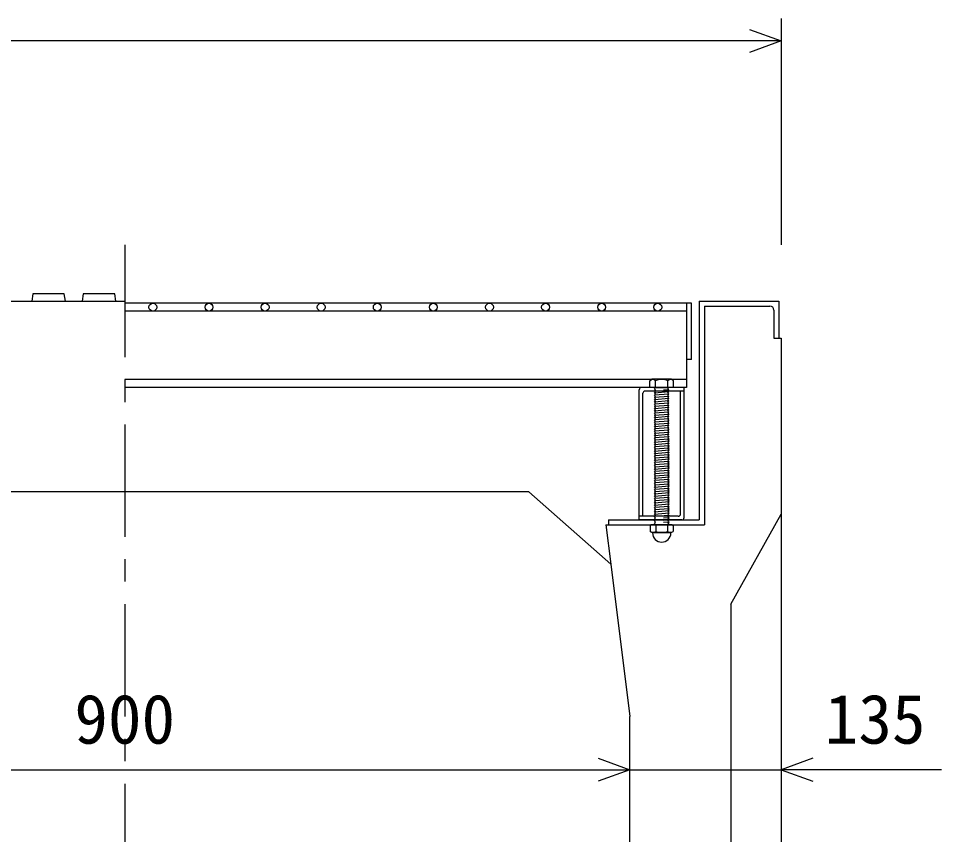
# Model space of a CAD drawing. Units: millimetres, scale not verified. Extents: x -16800 to 16800, y -5940 to 5940.
# Drawn here: x 3105 to 3928, y 2799 to 3526 of the extents above; entities that cross this region are included whole.
import ezdxf
from ezdxf.enums import TextEntityAlignment as Align

# ---------------------------------------------------------------- set-up
doc = ezdxf.new("R2010")
doc.units = ezdxf.units.MM
doc.header["$LTSCALE"] = 20
doc.linetypes.add('CHAIN1', pattern=[8, 5, -1, 1, -1])
doc.linetypes.add('DOTTED', pattern=[1.75, 0.25, -1.5])
for name, color, linetype, lineweight in [('0-0_DIM', 7, 'Continuous', 25), ('0-2_HATCH', 6, 'Continuous', 25), ('0-5_OUTLINE', 3, 'Continuous', 25)]:
    doc.layers.add(name, color=color, linetype=linetype, lineweight=lineweight)
doc.styles.add('ＭＳ ゴシック', font='')
doc.styles.get('ＭＳ ゴシック').set_extended_font_data('MS Gothic')

msp = doc.modelspace()

# ---------------------------------------------------------------- linework, layer by layer
at = {"layer": '0-0_DIM'}
for p, q in [((3785, 3526.41), (3785, 3324.66)), ((3785, 3506.41), (2615, 3506.41)), ((2750, 2857.11), (3650, 2857.11)), ((3650, 2857.11), (3785, 2857.11)), ((3927.92, 2857.11), (3785, 2857.11))]:
    msp.add_line(p, q, dxfattribs=at)
at = {"layer": '0-0_DIM', "linetype": 'CHAIN1'}
msp.add_line((3200, 3324.66), (3200, 2004.66), dxfattribs=at)
at = {"layer": '0-0_DIM'}
for points in [[(3756.85, 3516.67), (3785.04, 3506.41), (3756.85, 3496.14)], [(3621.81, 2867.37), (3650, 2857.11), (3621.81, 2846.85)], [(3813.19, 2867.37), (3785, 2857.11), (3813.19, 2846.85)]]:
    msp.add_lwpolyline(points, dxfattribs=at)
at = {"layer": '0-2_HATCH'}
for p, q in [((3712, 3274.66), (3712, 3079.69)), ((3705, 3272.69), (3200, 3272.69)), ((3700.5, 3272.69), (3700.5, 3197.69)), ((3705, 3222.69), (3705, 3272.69)), ((3716.5, 3270.16), (3716.5, 3075.19)), ((3716.5, 3270.16), (3775, 3270.16)), ((3700.5, 3265.69), (3200, 3265.69)), ((3705, 3222.69), (3700.5, 3222.69)), ((3669.32, 3204.69), (3200, 3204.69)), ((3670, 3205.19), (3668, 3203.69)), ((3668, 3197.69), (3668, 3203.69)), ((3668.33, 3203.96), (3670, 3205.19)), ((3687, 3205.19), (3670, 3205.19)), ((3673, 3197.69), (3673, 3203.69)), ((3684, 3197.69), (3684, 3203.69)), ((3688.68, 3203.96), (3687, 3205.19)), ((3700.5, 3204.69), (3687.68, 3204.69)), ((3689, 3197.69), (3689, 3203.69)), ((3700.5, 3197.69), (3200, 3197.69)), ((3658.5, 3079.69), (3658.5, 3195.69)), ((3698.5, 3197.69), (3660.5, 3197.69)), ((3661.7, 3082.89), (3661.7, 3192.49)), ((3698.5, 3194.49), (3663.7, 3194.49)), ((3689, 3197.69), (3668, 3197.69)), ((3672, 3197.69), (3685, 3197.69)), ((3672, 3196.69), (3673, 3197.69)), ((3673, 3195.69), (3672, 3196.69)), ((3672, 3194.69), (3673, 3195.69)), ((3673, 3193.69), (3672, 3194.69)), ((3672, 3192.69), (3673, 3193.69)), ((3685, 3193.69), (3672, 3192.69)), ((3673, 3191.69), (3672, 3192.69)), ((3684, 3196.69), (3685, 3197.69)), ((3685, 3195.69), (3684, 3196.69)), ((3684, 3192.69), (3685, 3193.69)), ((3685, 3191.69), (3684, 3192.69)), ((3695.3, 3084.89), (3695.3, 3194.49)), ((3698.5, 3081.69), (3698.5, 3197.69)), ((3672, 3190.69), (3673, 3191.69)), ((3685, 3191.69), (3672, 3190.69)), ((3673, 3189.69), (3672, 3190.69)), ((3672, 3188.69), (3673, 3189.69)), ((3685, 3189.69), (3672, 3188.69)), ((3673, 3187.69), (3672, 3188.69)), ((3672, 3186.69), (3673, 3187.69)), ((3685, 3187.69), (3672, 3186.69)), ((3673, 3185.69), (3672, 3186.69)), ((3685, 3185.69), (3672, 3184.69)), ((3672, 3184.69), (3673, 3185.69)), ((3684, 3190.69), (3685, 3191.69)), ((3685, 3189.69), (3684, 3190.69)), ((3684, 3188.69), (3685, 3189.69)), ((3685, 3187.69), (3684, 3188.69)), ((3684, 3184.69), (3685, 3185.69)), ((3685, 3183.69), (3684, 3184.69)), ((3685, 3183.69), (3672, 3182.69)), ((3673, 3181.69), (3672, 3182.69)), ((3685, 3181.69), (3672, 3180.69)), ((3672, 3180.69), (3673, 3181.69)), ((3673, 3179.69), (3672, 3180.69)), ((3685, 3179.69), (3672, 3178.69)), ((3672, 3178.69), (3673, 3179.69)), ((3673, 3177.69), (3672, 3178.69)), ((3685, 3177.69), (3672, 3176.69)), ((3672, 3176.69), (3673, 3177.69)), ((3673, 3175.69), (3672, 3176.69)), ((3684, 3182.69), (3685, 3183.69)), ((3685, 3181.69), (3684, 3182.69)), ((3684, 3180.69), (3685, 3181.69)), ((3684, 3180.69), (3685, 3179.69)), ((3684, 3178.69), (3685, 3179.69)), ((3684, 3178.69), (3685, 3177.69)), ((3684, 3176.69), (3685, 3177.69)), ((3684, 3176.69), (3685, 3175.69)), ((3685, 3175.69), (3672, 3174.69)), ((3672, 3174.69), (3673, 3175.69)), ((3673, 3173.69), (3672, 3174.69)), ((3685, 3173.69), (3672, 3172.69)), ((3672, 3172.69), (3673, 3173.69)), ((3673, 3171.69), (3672, 3172.69)), ((3685, 3171.69), (3672, 3170.69)), ((3672, 3170.69), (3673, 3171.69)), ((3673, 3169.69), (3672, 3170.69)), ((3685, 3169.69), (3672, 3168.69)), ((3672, 3168.69), (3673, 3169.69)), ((3673, 3167.69), (3672, 3168.69)), ((3685, 3167.69), (3672, 3166.69)), ((3672, 3166.69), (3673, 3167.69)), ((3684, 3174.69), (3685, 3175.69)), ((3684, 3174.69), (3685, 3173.69)), ((3684, 3172.69), (3685, 3173.69)), ((3684, 3172.69), (3685, 3171.69)), ((3684, 3170.69), (3685, 3171.69)), ((3684, 3170.69), (3685, 3169.69)), ((3684, 3168.69), (3685, 3169.69)), ((3684, 3168.69), (3685, 3167.69)), ((3684, 3166.69), (3685, 3167.69)), ((3673, 3165.69), (3672, 3166.69)), ((3685, 3165.69), (3672, 3164.69)), ((3672, 3164.69), (3673, 3165.69)), ((3673, 3163.69), (3672, 3164.69)), ((3685, 3163.69), (3672, 3162.69)), ((3672, 3162.69), (3673, 3163.69)), ((3673, 3161.69), (3672, 3162.69)), ((3685, 3161.69), (3672, 3160.69)), ((3672, 3160.69), (3673, 3161.69)), ((3673, 3159.69), (3672, 3160.69)), ((3685, 3159.69), (3672, 3158.69)), ((3672, 3158.69), (3673, 3159.69)), ((3684, 3166.69), (3685, 3165.69)), ((3684, 3164.69), (3685, 3165.69)), ((3684, 3164.69), (3685, 3163.69)), ((3684, 3162.69), (3685, 3163.69)), ((3684, 3162.69), (3685, 3161.69)), ((3684, 3160.69), (3685, 3161.69)), ((3684, 3160.69), (3685, 3159.69)), ((3684, 3158.69), (3685, 3159.69)), ((3673, 3157.69), (3672, 3158.69)), ((3685, 3157.69), (3672, 3156.69)), ((3672, 3156.69), (3673, 3157.69)), ((3673, 3155.69), (3672, 3156.69)), ((3685, 3155.69), (3672, 3154.69)), ((3672, 3154.69), (3673, 3155.69)), ((3673, 3153.69), (3672, 3154.69)), ((3672, 3152.69), (3673, 3153.69)), ((3685, 3153.68), (3672, 3152.68)), ((3673, 3151.69), (3672, 3152.68)), ((3685.01, 3151.68), (3672.01, 3150.68)), ((3672.01, 3150.68), (3673.01, 3151.68)), ((3684, 3158.69), (3685, 3157.69)), ((3684, 3156.69), (3685, 3157.69)), ((3684, 3156.69), (3685, 3155.69)), ((3684, 3154.69), (3685, 3155.69)), ((3684, 3154.69), (3685.01, 3153.68)), ((3684, 3152.68), (3685, 3153.68)), ((3684.01, 3152.68), (3685.01, 3151.68)), ((3684.01, 3150.68), (3685.01, 3151.68)), ((3673.01, 3149.68), (3672.01, 3150.68)), ((3685.01, 3149.68), (3672.01, 3148.68)), ((3672.01, 3148.68), (3673.01, 3149.68)), ((3673.01, 3147.68), (3672.01, 3148.68)), ((3685.01, 3147.68), (3672.01, 3146.68)), ((3672.01, 3146.68), (3673.01, 3147.68)), ((3673.01, 3145.68), (3672.01, 3146.68)), ((3685.01, 3145.68), (3672.01, 3144.68)), ((3672.01, 3144.68), (3673.01, 3145.68)), ((3673.01, 3143.68), (3672.01, 3144.68)), ((3672.02, 3142.67), (3673.02, 3143.68)), ((3685.02, 3143.67), (3672.02, 3142.67)), ((3684.01, 3150.68), (3685.01, 3149.68)), ((3684.01, 3148.68), (3685.01, 3149.68)), ((3684.01, 3148.68), (3685.01, 3147.68)), ((3684.01, 3146.68), (3685.01, 3147.68)), ((3684.01, 3146.68), (3685.01, 3145.68)), ((3684.01, 3144.68), (3685.01, 3145.68)), ((3684.01, 3144.68), (3685.02, 3143.67)), ((3684.02, 3142.67), (3685.02, 3143.67)), ((3685.01, 3139.68), (3672.01, 3138.68)), ((3672.01, 3138.68), (3673.01, 3139.68)), ((3673.01, 3137.68), (3672.01, 3138.68)), ((3685.01, 3137.68), (3672.01, 3136.68)), ((3672.01, 3136.68), (3673.01, 3137.68)), ((3673.01, 3135.68), (3672.01, 3136.68)), ((3685.01, 3135.68), (3672.01, 3134.68)), ((3672.01, 3134.68), (3673.01, 3135.68)), ((3673.01, 3133.68), (3672.01, 3134.68)), ((3673.02, 3141.67), (3672.02, 3142.67)), ((3685.02, 3141.67), (3672.02, 3140.67)), ((3672.02, 3140.67), (3673.02, 3141.67)), ((3673.02, 3139.67), (3672.02, 3140.67)), ((3684.01, 3138.68), (3685.01, 3139.68)), ((3684.01, 3138.68), (3685.01, 3137.68)), ((3684.01, 3136.68), (3685.01, 3137.68)), ((3684.01, 3136.68), (3685.01, 3135.68)), ((3684.01, 3134.68), (3685.01, 3135.68)), ((3684.01, 3134.68), (3685.02, 3133.68)), ((3684.02, 3142.67), (3685.02, 3141.67)), ((3684.02, 3140.67), (3685.02, 3141.67)), ((3684.02, 3140.67), (3685.02, 3139.67)), ((3685.02, 3133.68), (3672.02, 3132.68)), ((3672.02, 3132.68), (3673.02, 3133.68)), ((3673.02, 3131.68), (3672.02, 3132.68)), ((3685.02, 3131.67), (3672.02, 3130.67)), ((3672.02, 3130.67), (3673.02, 3131.67)), ((3673.02, 3129.67), (3672.02, 3130.67)), ((3685.02, 3129.67), (3672.02, 3128.67)), ((3672.02, 3128.67), (3673.02, 3129.67)), ((3673.02, 3127.67), (3672.02, 3128.67)), ((3685.02, 3127.67), (3672.02, 3126.67)), ((3672.02, 3126.67), (3673.02, 3127.67)), ((3673.02, 3125.67), (3672.02, 3126.67)), ((3684.02, 3132.68), (3685.02, 3133.68)), ((3684.02, 3132.68), (3685.02, 3131.67)), ((3684.02, 3130.67), (3685.02, 3131.67)), ((3684.02, 3130.67), (3685.02, 3129.67)), ((3684.02, 3128.67), (3685.02, 3129.67)), ((3684.02, 3128.67), (3685.02, 3127.67)), ((3684.02, 3126.67), (3685.02, 3127.67)), ((3684.02, 3126.67), (3685.03, 3125.67)), ((3685.03, 3125.67), (3672.03, 3124.67)), ((3672.03, 3124.67), (3673.03, 3125.67)), ((3673.03, 3123.67), (3672.03, 3124.67)), ((3685.03, 3123.67), (3672.03, 3122.67)), ((3672.03, 3122.67), (3673.03, 3123.67)), ((3673.03, 3121.67), (3672.03, 3122.67)), ((3685.03, 3121.66), (3672.03, 3120.66)), ((3672.03, 3120.66), (3673.03, 3121.66)), ((3673.03, 3119.66), (3672.03, 3120.66)), ((3685.03, 3119.66), (3672.03, 3118.66)), ((3672.03, 3118.66), (3673.03, 3119.66)), ((3673.03, 3117.66), (3672.03, 3118.66)), ((3684.03, 3124.67), (3685.03, 3125.67)), ((3684.03, 3124.67), (3685.03, 3123.67)), ((3684.03, 3122.67), (3685.03, 3123.67)), ((3684.03, 3122.67), (3685.03, 3121.66)), ((3684.03, 3120.66), (3685.03, 3121.66)), ((3684.03, 3120.66), (3685.03, 3119.66)), ((3684.03, 3118.66), (3685.03, 3119.66)), ((3684.03, 3118.66), (3685.04, 3117.66)), ((3685.04, 3117.66), (3672.04, 3116.66)), ((3672.04, 3116.66), (3673.04, 3117.66)), ((3673.04, 3115.66), (3672.04, 3116.66)), ((3685.04, 3115.66), (3672.04, 3114.66)), ((3672.04, 3114.66), (3673.04, 3115.66)), ((3673.04, 3113.66), (3672.04, 3114.66)), ((3685.04, 3113.66), (3672.04, 3112.66)), ((3672.04, 3112.66), (3673.04, 3113.66)), ((3673.04, 3111.66), (3672.04, 3112.66)), ((3685.04, 3111.65), (3672.04, 3110.65)), ((3672.04, 3110.65), (3673.04, 3111.65)), ((3673.04, 3109.65), (3672.04, 3110.65)), ((3684.04, 3116.66), (3685.04, 3117.66)), ((3684.04, 3116.66), (3685.04, 3115.66)), ((3684.04, 3114.66), (3685.04, 3115.66)), ((3684.04, 3114.66), (3685.04, 3113.66)), ((3684.04, 3112.66), (3685.04, 3113.66)), ((3684.04, 3112.66), (3685.04, 3111.65)), ((3684.04, 3110.65), (3685.04, 3111.65)), ((3684.04, 3110.65), (3685.05, 3109.65)), ((3685.05, 3109.65), (3672.05, 3108.65)), ((3672.05, 3108.65), (3673.05, 3109.65)), ((3673.05, 3107.65), (3672.05, 3108.65)), ((3685.05, 3107.65), (3672.05, 3106.65)), ((3672.05, 3106.65), (3673.05, 3107.65)), ((3673.05, 3105.65), (3672.05, 3106.65)), ((3685.05, 3105.65), (3672.05, 3104.65)), ((3672.05, 3104.65), (3673.05, 3105.65)), ((3673.05, 3103.65), (3672.05, 3104.65)), ((3685.05, 3103.65), (3672.05, 3102.65)), ((3672.05, 3102.65), (3673.05, 3103.65)), ((3673.05, 3101.65), (3672.05, 3102.65)), ((3684.05, 3108.65), (3685.05, 3109.65)), ((3684.05, 3108.65), (3685.05, 3107.65)), ((3684.05, 3106.65), (3685.05, 3107.65)), ((3684.05, 3106.65), (3685.05, 3105.65)), ((3684.05, 3104.65), (3685.05, 3105.65)), ((3684.05, 3104.65), (3685.05, 3103.65)), ((3684.05, 3102.65), (3685.05, 3103.65)), ((3684.05, 3102.65), (3685.06, 3101.64)), ((3685.06, 3101.64), (3672.06, 3100.64)), ((3672.06, 3100.64), (3673.06, 3101.64)), ((3673.06, 3099.64), (3672.06, 3100.64)), ((3685.06, 3099.64), (3672.06, 3098.64)), ((3672.06, 3098.64), (3673.06, 3099.64)), ((3673.06, 3097.64), (3672.06, 3098.64)), ((3685.06, 3097.64), (3672.06, 3096.64)), ((3672.06, 3096.64), (3673.06, 3097.64)), ((3673.06, 3095.64), (3672.06, 3096.64)), ((3685.06, 3095.64), (3672.06, 3094.64)), ((3672.06, 3094.64), (3673.06, 3095.64)), ((3673.06, 3093.64), (3672.06, 3094.64)), ((3685.07, 3093.64), (3672.07, 3092.64)), ((3672.07, 3092.64), (3673.07, 3093.64)), ((3684.06, 3100.64), (3685.06, 3101.64)), ((3684.06, 3100.64), (3685.06, 3099.64)), ((3684.06, 3098.64), (3685.06, 3099.64)), ((3684.06, 3098.64), (3685.06, 3097.64)), ((3684.06, 3096.64), (3685.06, 3097.64)), ((3684.06, 3096.64), (3685.06, 3095.64)), ((3684.06, 3094.64), (3685.06, 3095.64)), ((3684.06, 3094.64), (3685.07, 3093.64)), ((3684.07, 3092.64), (3685.07, 3093.64)), ((3673.07, 3091.64), (3672.07, 3092.64)), ((3685.07, 3091.63), (3672.07, 3090.63)), ((3672.07, 3090.63), (3673.07, 3091.63)), ((3673.07, 3089.63), (3672.07, 3090.63)), ((3685.07, 3089.63), (3672.07, 3088.63)), ((3672.07, 3088.63), (3673.07, 3089.63)), ((3673.07, 3087.63), (3672.07, 3088.63)), ((3685.07, 3087.63), (3672.07, 3086.63)), ((3672.07, 3086.63), (3673.07, 3087.63)), ((3673.07, 3085.63), (3672.07, 3086.63)), ((3685.07, 3085.63), (3672.07, 3084.63)), ((3672.07, 3084.63), (3673.07, 3085.63)), ((3684.07, 3092.64), (3685.07, 3091.63)), ((3684.07, 3090.63), (3685.07, 3091.63)), ((3684.07, 3090.63), (3685.07, 3089.63)), ((3684.07, 3088.63), (3685.07, 3089.63)), ((3684.07, 3088.63), (3685.07, 3087.63)), ((3684.07, 3086.63), (3685.07, 3087.63)), ((3684.07, 3086.63), (3685.08, 3085.63)), ((3684.07, 3084.63), (3685.07, 3085.63)), ((3631, 3079.69), (3712, 3079.69)), ((3631, 3079.69), (3631, 3075.19)), ((3693.3, 3082.89), (3658.5, 3082.89)), ((3696.5, 3079.69), (3658.5, 3079.69)), ((3673.07, 3083.63), (3672.07, 3084.63)), ((3685.07, 3083.63), (3672.07, 3082.63)), ((3672.07, 3082.63), (3673.07, 3083.63)), ((3673.07, 3081.63), (3672.07, 3082.63)), ((3672.07, 3080.63), (3673.07, 3081.63)), ((3673.07, 3079.63), (3672.07, 3080.63)), ((3672.07, 3078.63), (3673.07, 3079.63)), ((3673.07, 3077.63), (3672.07, 3078.63)), ((3672.07, 3076.63), (3673.07, 3077.63)), ((3684.07, 3084.63), (3685.08, 3083.63)), ((3684.07, 3082.63), (3685.07, 3083.63)), ((3684.07, 3082.63), (3685.08, 3081.63)), ((3684.07, 3080.63), (3685.07, 3081.63)), ((3684.07, 3080.63), (3685.08, 3079.63)), ((3684.07, 3078.63), (3685.07, 3079.63)), ((3684.07, 3078.63), (3685.08, 3077.63)), ((3684.07, 3076.63), (3685.07, 3077.63)), ((3628.68, 3075.19), (3716.5, 3075.19)), ((3628.81, 3075.19), (3633.05, 3040.17)), ((3669.16, 3075.19), (3668.3, 3074.54)), ((3668.3, 3074.54), (3668.3, 3069.35)), ((3669.99, 3068.38), (3668.3, 3069.35)), ((3687.84, 3075.19), (3669.16, 3075.19)), ((3673.07, 3075.63), (3672.07, 3076.63)), ((3672.63, 3075.19), (3673.07, 3075.63)), ((3673.4, 3074.54), (3673.4, 3069.35)), ((3683.6, 3074.54), (3683.6, 3069.35)), ((3684.07, 3076.63), (3685.08, 3075.63)), ((3684.63, 3075.19), (3685.07, 3075.63)), ((3687.01, 3068.38), (3688.71, 3069.35)), ((3687.84, 3075.19), (3688.71, 3074.54)), ((3688.71, 3074.54), (3688.71, 3069.35)), ((3669.99, 3068.06), (3669.99, 3068.38)), ((3687.01, 3068.38), (3669.99, 3068.38)), ((3687.01, 3068.06), (3669.99, 3068.06)), ((3687.01, 3068.06), (3687.01, 3068.38))]:
    msp.add_line(p, q, dxfattribs=at)
at = {"layer": '0-2_HATCH', "linetype": 'DOTTED'}
for p, q in [((3685, 3197.69), (3672, 3196.69)), ((3685, 3195.69), (3672, 3194.69)), ((3685.07, 3081.63), (3672.07, 3080.63)), ((3685.07, 3079.63), (3672.07, 3078.63)), ((3685.07, 3077.63), (3672.07, 3076.63)), ((3672.63, 3075.19), (3684.63, 3075.19)), ((3685.07, 3075.63), (3679.32, 3075.19))]:
    msp.add_line(p, q, dxfattribs=at)
at = {"layer": '0-2_HATCH'}
for points in [[(3147, 3274.66), (3146, 3281.16), (3118, 3281.16), (3117, 3274.66)], [(3192, 3274.66), (3191, 3281.16), (3163, 3281.16), (3162, 3274.66)], [(3778.5, 3266.66), (3778.5, 3241.66), (3783, 3241.66)], [(3685, 3193.69), (3684, 3194.69), (3685, 3195.69)], [(3672, 3182.69), (3673, 3183.69), (3672, 3184.69)], [(3685, 3185.69), (3684, 3186.69), (3685, 3187.69)]]:
    msp.add_lwpolyline(points, dxfattribs=at)
for centre in [(3225, 3269.19), (3275, 3269.19), (3325, 3269.19), (3375, 3269.19), (3425, 3269.19), (3475, 3269.19), (3525, 3269.19), (3575, 3269.19), (3625, 3269.19), (3675, 3269.19)]:
    msp.add_circle(centre, 3.5, dxfattribs=at)
for centre, radius, start, end in [((3775, 3266.66), 3.5, 0, 90), ((3670.5, 3201.06), 3.62, 46.39563, 133.60437), ((3678.5, 3189.06), 15.62, 69.39075, 110.60925), ((3686.5, 3201.06), 3.62, 46.39563, 133.60437), ((3660.5, 3195.69), 2, 90, 180), ((3663.7, 3192.49), 2, 90, 180), ((3693.3, 3084.89), 2, 270, 0), ((3696.5, 3081.69), 2, 270, 0), ((3670.85, 3069.84), 5.35, 61.49832, 118.50684), ((3670.85, 3074.05), 5.35, 241.49843, 298.50089), ((3678.5, 3054.77), 20.42, 75.52621, 104.47362), ((3678.5, 3089.12), 20.42, 255.52638, 284.47374), ((3686.15, 3069.84), 5.35, 61.49231, 118.50169), ((3686.15, 3074.05), 5.35, 241.49989, 298.5), ((3678.5, 3068.06), 8.19, 180, 359.99995)]:
    msp.add_arc(centre, radius, start, end, dxfattribs=at)
at = {"layer": '0-5_OUTLINE'}
for p, q in [((2617, 3274.66), (3200, 3274.66)), ((3712, 3274.66), (3783, 3274.66)), ((3783, 3274.66), (3783, 3241.66)), ((3783, 3241.66), (3785, 3241.66)), ((3785, 3241.66), (3785, 2354.66)), ((3560, 3104.66), (2840, 3104.66)), ((3560, 3104.66), (3633.06, 3040.16)), ((3740, 3004.66), (3785, 3084.66)), ((3633.06, 3040.16), (3650, 2904.66)), ((3740, 3004.66), (3740, 2354.66)), ((3650, 2354.66), (3650, 2904.66))]:
    msp.add_line(p, q, dxfattribs=at)

# ---------------------------------------------------------------- texts
at = {"layer": '0-0_DIM', "style": 'ＭＳ ゴシック'}
for s, p in [('900', (3155, 2867.11)), ('135', (3823.86, 2867.11))]:
    msp.add_text(s, height=43.99, dxfattribs=at).set_placement(p, align=Align.BOTTOM_LEFT)

doc.saveas('drawing.dxf')
